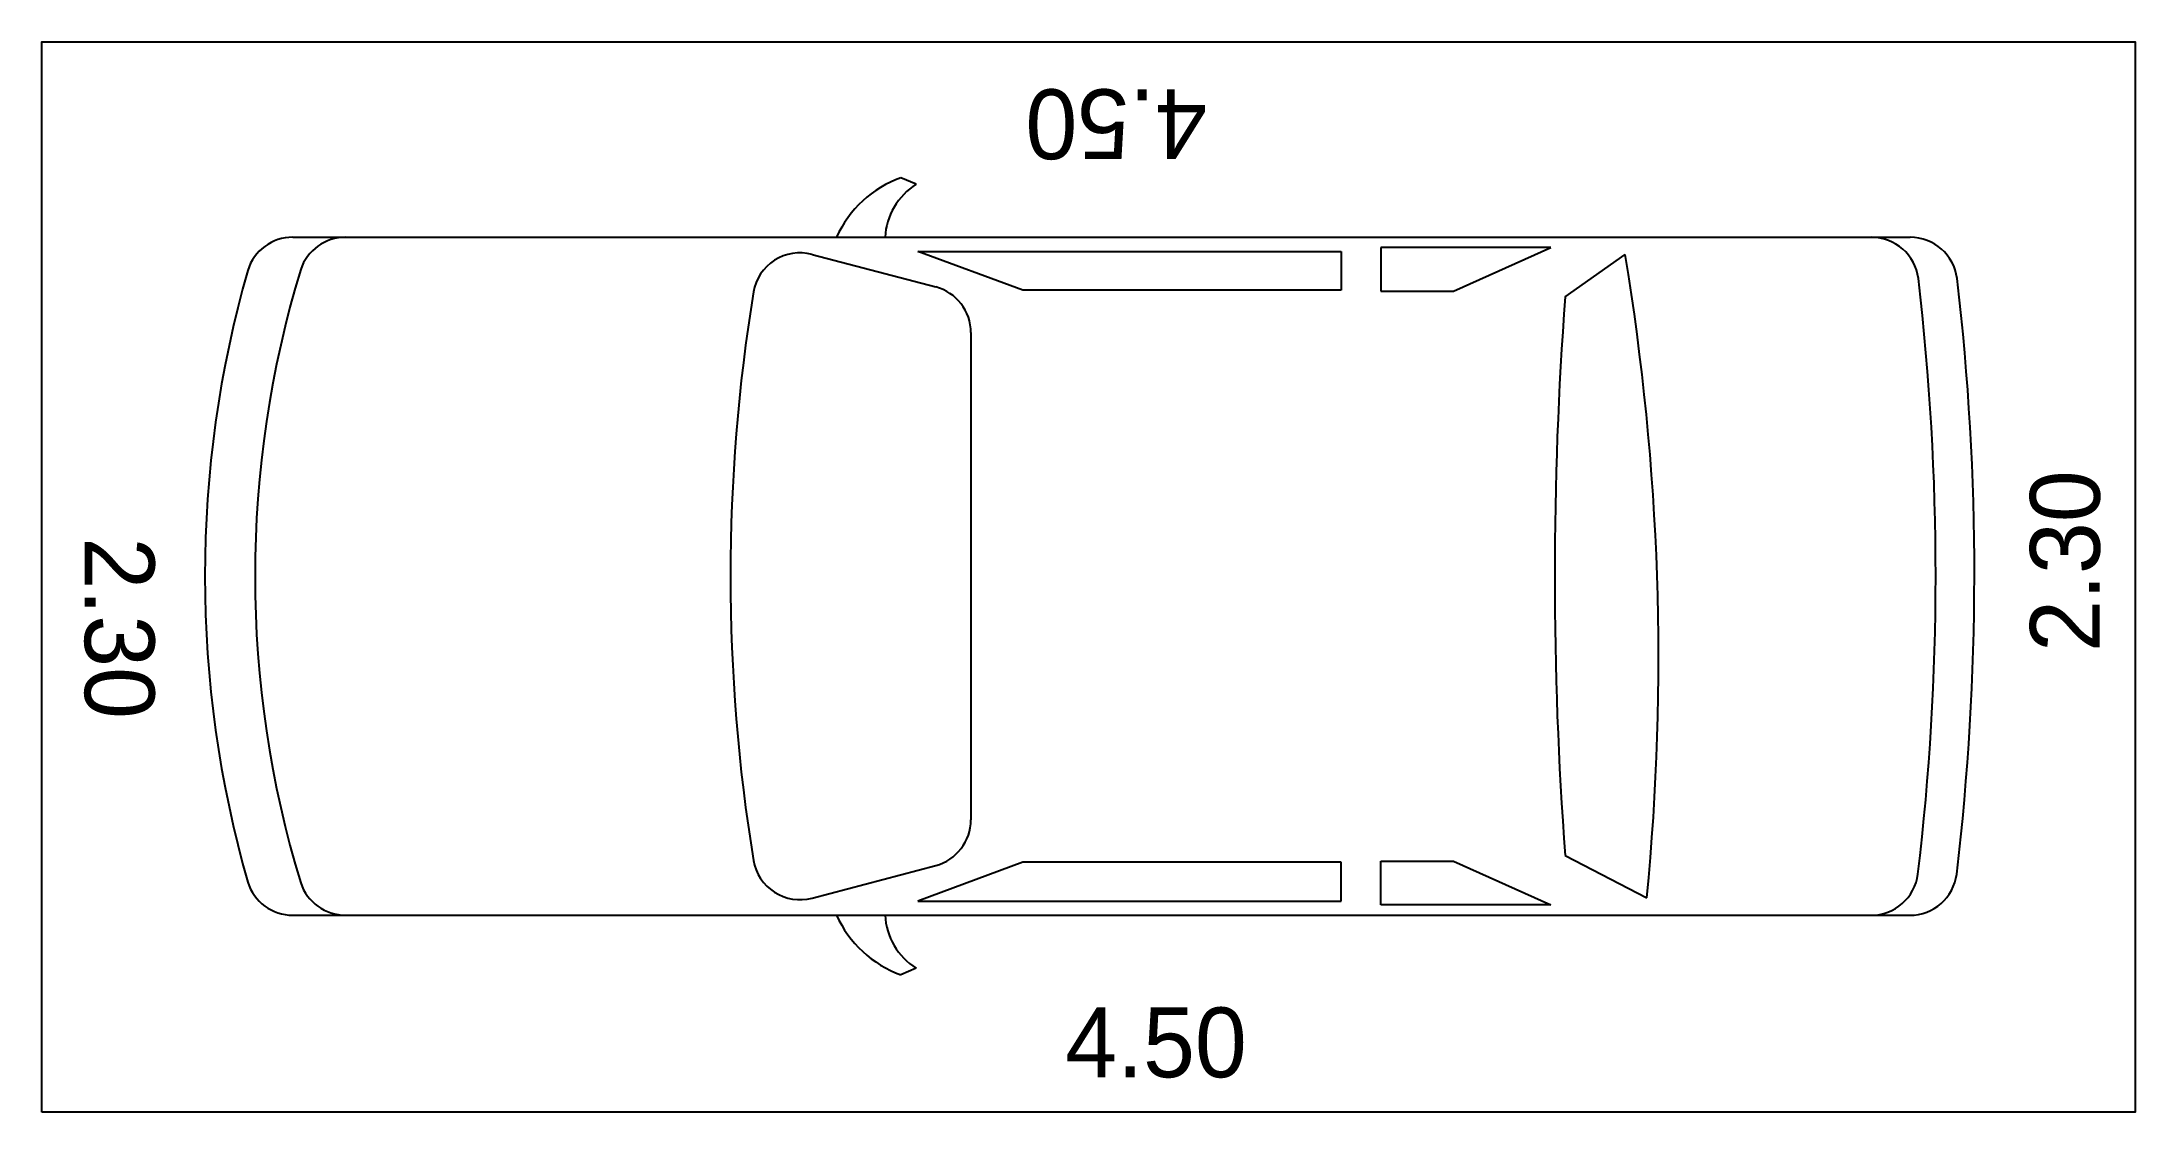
# Model space of a CAD drawing. Extents: x 3.92 to 8.42, y 3.08 to 5.38.
import ezdxf

# ---------------------------------------------------------------- set-up
doc = ezdxf.new("R2010")
doc.units = 0
doc.layers.get('0').update_dxf_attribs({"linetype": 'CONTINUOUS'})
doc.styles.add('PEQ1-50', font='tel_____.pfb', dxfattribs={"height": 0.15})

# ---------------------------------------------------------------- blocks, each defined once
blk = doc.blocks.new('A$C29BB03E9')
for p, q in [((1.9111, 2.1234), (1.8704, 2.1412)), ((0.2361, 1.9812), (4.5824, 1.9812)), ((1.6313, 1.9352), (1.9637, 1.8477)), ((1.9161, 1.9431), (3.053, 1.9431)), ((2.1981, 1.839), (1.9161, 1.9431)), ((3.053, 1.9431), (3.053, 1.839)), ((3.6169, 1.9533), (3.1597, 1.9533)), ((3.1597, 1.9533), (3.1597, 1.8364)), ((3.3553, 1.8364), (3.6169, 1.9533)), ((3.655, 1.8212), (3.8162, 1.935)), ((3.053, 1.839), (2.1981, 1.839)), ((3.1597, 1.8364), (3.3553, 1.8364)), ((2.0584, 1.7249), (2.0584, 0.4163)), ((1.6313, 0.2061), (1.9637, 0.2935)), ((2.1981, 0.3023), (1.9161, 0.1981)), ((3.053, 0.3023), (2.1981, 0.3023)), ((3.053, 0.1981), (3.053, 0.3023)), ((3.1597, 0.3048), (3.3553, 0.3048)), ((3.1597, 0.188), (3.1597, 0.3048)), ((3.3553, 0.3048), (3.6169, 0.188)), ((3.655, 0.32), (3.8746, 0.2068)), ((1.9161, 0.1981), (3.053, 0.1981)), ((3.6169, 0.188), (3.1597, 0.188)), ((0.2361, 0.16), (4.5814, 0.16)), ((1.9111, 0.0178), (1.8704, 0))]:
    blk.add_line(p, q)
for centre, radius, start, end in [((1.9729, 1.8563), 0.3028, 109.7944, 155.6458), ((2.0076, 1.971), 0.1804, 122.3474, 176.7713), ((0.2361, 1.8542), 0.127, 90, 162.5507), ((0.3777, 1.8542), 0.127, 90, 161.4637), ((4.4783, 1.8542), 0.127, 7.3566, 90), ((4.5824, 1.8542), 0.127, 7.3566, 90), ((1.599, 1.8123), 0.127, 75.2564, 170.0648), ((-2.7055, 0.8497), 6.6115, 354.4202, 9.44802), ((2.9933, 1.0706), 2.9933, 164.0673, 195.9327), ((2.9637, 1.0706), 2.8291, 163.0675, 196.9325), ((-2.1745, 1.075), 6.8253, 353.23107, 6.69251), ((-2.0704, 1.075), 6.8253, 353.23107, 6.69251), ((6.1548, 1.0706), 4.7427, 170.7342, 189.2658), ((1.9314, 1.7249), 0.127, 0, 75.2564), ((13.7203, 1.0706), 10.0932, 175.73534, 184.26466), ((1.9314, 0.4163), 0.127, 284.7436, 0), ((1.599, 0.3289), 0.127, 189.9352, 284.7436), ((0.2361, 0.287), 0.127, 197.4493, 270), ((0.3777, 0.287), 0.127, 198.5363, 270), ((4.4772, 0.287), 0.127, 270, 352.5594), ((4.5814, 0.287), 0.127, 270, 352.5594), ((1.9729, 0.2849), 0.3028, 204.3542, 250.2056), ((2.0076, 0.1702), 0.1804, 183.2287, 237.6526)]:
    blk.add_arc(centre, radius, start, end)

msp = doc.modelspace()

# ---------------------------------------------------------------- linework, layer by layer
at = {"color": 0}
msp.add_lwpolyline([(3.9198, 3.0833), (3.9198, 5.3833), (8.4198, 5.3833), (8.4198, 3.0833)], close=True, dxfattribs=at)

# ---------------------------------------------------------------- block references
at = {"color": 0, "xscale": 0.8, "yscale": 0.8, "zscale": 0.8}
msp.add_blockref('A$C29BB03E9', (4.2704, 3.3785), dxfattribs=at)

# ---------------------------------------------------------------- texts
at = {"color": 0, "style": 'PEQ1-50'}
for s, rotation, p in [('4.50', 180, (6.4246, 5.2813)), ('2.30', 90, (8.3439, 4.0723)), ('2.30', 270, (4.0121, 4.3186))]:
    msp.add_text(s, height=0.15, rotation=rotation, dxfattribs=at).set_placement(p)
msp.add_text('4.50', height=0.15, dxfattribs=at).set_placement((6.1198, 3.1582))

doc.saveas('drawing.dxf')
